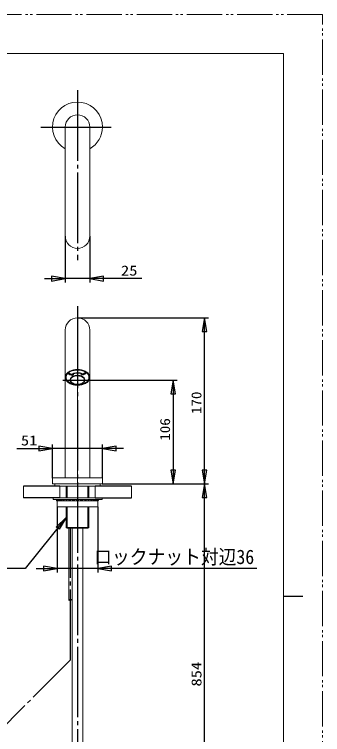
# Model space of a CAD drawing. Units: millimetres at full size, sheet at 1:4. Extents: x -840 to 0, y -594 to 594.
# Drawn here: x -314 to 0, y -142 to 594 of the extents above; entities that cross this region are included whole.
import ezdxf
from ezdxf.enums import TextEntityAlignment as Align

# ---------------------------------------------------------------- set-up
doc = ezdxf.new("R2010")
doc.units = ezdxf.units.MM
doc.header["$LTSCALE"] = 4
for name, pattern in [('DOUBLE_CHAIN2', [12.8, 9, -1, 0.6, -0.6, 0.6, -1]), ('LONG_CHAIN', [21, 18, -1, 1, -1]), ('LONG_DOUBLE_CHAIN', [21.8, 18, -1, 0.6, -0.6, 0.6, -1])]:
    doc.linetypes.add(name, pattern=pattern)
doc.layers.add('0-0_EY507', color=7, linetype='Continuous', lineweight=15)
doc.styles.add('ＭＳ ゴシック', font='')
doc.styles.add('ＭＳ 明朝', font='')
doc.styles.get('ＭＳ ゴシック').set_extended_font_data('MS Gothic')
doc.styles.get('ＭＳ 明朝').set_extended_font_data('MS Mincho')

msp = doc.modelspace()

# ---------------------------------------------------------------- linework, layer by layer
at = {"layer": '0-0_EY507'}
for p, q in [((-40, 554), (-420, 554)), ((-40, 0), (-40, 554)), ((-262.5, 479), (-262.5, 367.5)), ((-237.5, 367.5), (-237.5, 479)), ((-262.5, 223.289), (-262.5, 271.671)), ((-237.5, 271.671), (-237.5, 223.289)), ((-258.775, 228.256), (-258.733, 228.453)), ((-243.597, 227.161), (-242.174, 228.172)), ((-241.943, 228.756), (-241.98, 228.889)), ((-241.343, 228.342), (-241.261, 228.449)), ((-262.5, 120.671), (-262.5, 223.289)), ((-260, 227.224), (-257.958, 226.036)), ((-259.322, 227.843), (-259.419, 227.953)), ((-258.458, 227.649), (-256.886, 226.735)), ((-254.205, 226.969), (-254.205, 225.742)), ((-246.319, 226.066), (-246.319, 227.238)), ((-240.733, 227.912), (-242.605, 226.582)), ((-237.5, 223.289), (-237.5, 120.671)), ((-275.2, 120.671), (-275.5, 120.371)), ((-275.5, 114.971), (-275.5, 120.371)), ((-275.2, 120.671), (-224.8, 120.671)), ((-224.5, 120.371), (-224.8, 120.671)), ((-224.5, 120.371), (-224.5, 114.971)), ((-275.5, 114.971), (-275.2, 114.671)), ((-273.5, 114.671), (-275.2, 114.671)), ((-273.5, 114.671), (-224.8, 114.671)), ((-273, 114.671), (-273, 112.171)), ((-273, 112.171), (-227, 112.171)), ((-268, 100.171), (-268, 112.171)), ((-261.5, 112.171), (-261.5, 100.171)), ((-238.5, 100.171), (-238.5, 112.171)), ((-232, 100.171), (-232, 112.171)), ((-227, 112.171), (-227, 114.671)), ((-224.8, 114.671), (-224.5, 114.971)), ((-275, 98.671), (-225, 98.671)), ((-271.5, 98.172), (-271.489, 98.672)), ((-269, 98.172), (-271.5, 98.172)), ((-271.5, 97.172), (-271.5, 98.172)), ((-271.5, 97.172), (-269, 97.172)), ((-270.785, 91.172), (-270.785, 97.172)), ((-266.25, 97.172), (-233.75, 97.172)), ((-263.683, 98.172), (-264.433, 98.172)), ((-264.433, 97.172), (-263.683, 97.172)), ((-257.467, 98.172), (-258.766, 98.172)), ((-258.766, 97.172), (-257.467, 97.172)), ((-250, 98.172), (-250.75, 98.172)), ((-250.75, 97.172), (-250, 97.172)), ((-249.25, 98.172), (-250, 98.172)), ((-229.215, 97.172), (-250, 97.172)), ((-250, 97.172), (-249.25, 97.172)), ((-241.234, 98.172), (-242.533, 98.172)), ((-242.533, 97.172), (-241.234, 97.172)), ((-235.567, 98.172), (-236.317, 98.172)), ((-236.317, 97.172), (-235.567, 97.172)), ((-228.5, 97.672), (-231.152, 97.672)), ((-229.215, 97.172), (-229.215, 91.172)), ((-228.5, 97.672), (-228.5, 98.672)), ((-225, 98.671), (-225, 100.171)), ((-250, 91.172), (-270.785, 91.172)), ((-261.5, 91.172), (-261.5, 69.983)), ((-238.887, 91.172), (-250, 91.172)), ((-229.215, 91.172), (-238.887, 91.172)), ((-238.5, 69.983), (-238.5, 91.172)), ((-261.5, 69.983), (-260.688, 69.171)), ((-239.312, 69.983), (-261.5, 69.983)), ((-239.312, 69.171), (-260.688, 69.171)), ((-258.76, 69.171), (-258.76, -4.306)), ((-255.5, 69.171), (-255.5, -190.579)), ((-244.5, -190.579), (-244.5, 69.171)), ((-238.5, 69.983), (-239.312, 69.983)), ((-239.312, 69.171), (-238.5, 69.983)), ((-40, -554), (-40, 0))]:
    msp.add_line(p, q, dxfattribs=at)
at = {"layer": '0-0_EY507', "color": 2, "linetype": 'LONG_CHAIN', "lineweight": 30}
for p, q in [((-250, 516.5), (-250, 343)), ((-287.5, 479), (-212.5, 479)), ((-250, 296.171), (-250, 284.171)), ((-250, 284.171), (-250, -304.677)), ((-265, 220.598), (-235, 220.598))]:
    msp.add_line(p, q, dxfattribs=at)
at = {"layer": '0-0_EY507', "color": 2, "lineweight": 30}
for p, q in [((-262.5, 367.5), (-262.5, 320.171)), ((-237.5, 367.5), (-237.5, 320.171)), ((-283.824, 324.171), (-262.5, 324.171)), ((-237.5, 324.171), (-262.5, 324.171)), ((-184.511, 324.171), (-237.5, 324.171)), ((-250, 284.171), (-116.5, 284.171)), ((-120.5, 114.671), (-120.5, 284.171)), ((-235, 220.598), (-148.5, 220.598)), ((-152.5, 220.598), (-152.5, 114.671)), ((-275.5, 120.371), (-275.5, 154.671)), ((-224.5, 120.371), (-224.5, 154.671)), ((-311.944, 150.671), (-275.5, 150.671)), ((-224.5, 150.671), (-275.5, 150.671)), ((-203.176, 150.671), (-224.5, 150.671)), ((-260.688, 100.171), (-260.688, 112.171)), ((-239.312, 112.171), (-239.312, 100.171)), ((-224.8, 114.671), (-116.5, 114.671)), ((-224.8, 114.671), (-148.5, 114.671)), ((-224.8, 114.671), (-116.5, 114.671)), ((-120.5, -288.177), (-120.5, 114.671)), ((-270.785, 91.172), (-270.785, 24.171)), ((-260.688, 69.983), (-260.688, 91.172)), ((-239.312, 91.172), (-239.312, 69.983)), ((-229.215, 91.172), (-229.215, 24.171)), ((-260.688, 69.171), (-260.688, 69.983)), ((-239.312, 69.983), (-239.312, 69.171)), ((-292.109, 28.171), (-270.785, 28.171)), ((-229.215, 28.171), (-270.785, 28.171)), ((-67.059, 28.171), (-229.215, 28.171)), ((-40, 0), (-20, 0))]:
    msp.add_line(p, q, dxfattribs=at)
at = {"layer": '0-0_EY507', "color": 4, "linetype": 'DOUBLE_CHAIN2'}
for p, q in [((-250, 287.171), (-250, 66.171)), ((-250, 113.671), (-250, 287.171)), ((-250, 230.219), (-250, 210.939)), ((-250, 124.671), (-250, 66.171)), ((-305, 112.171), (-305, 100.171)), ((-195, 112.171), (-195, 100.171)), ((-250, 100.921), (-250, 97.921))]:
    msp.add_line(p, q, dxfattribs=at)
at = {"layer": '0-0_EY507', "color": 2, "linetype": 'LONG_DOUBLE_CHAIN', "lineweight": 30}
for p, q in [((-268, 112.171), (-305, 112.171)), ((-195, 112.171), (-232, 112.171)), ((-268, 100.171), (-305, 100.171)), ((-232, 100.171), (-195, 100.171))]:
    msp.add_line(p, q, dxfattribs=at)
at = {"layer": '0-0_EY507', "color": 4, "linetype": 'DOUBLE_CHAIN2'}
msp.add_lwpolyline([(-840, -594), (0, -594), (0, 594), (-840, 594)], close=True, dxfattribs=at)
at = {"layer": '0-0_EY507', "color": 2, "lineweight": 30}
for points in [[(-276.5, 321.703), (-262.5, 324.171), (-276.5, 326.64)], [(-276.5, 321.703), (-262.5, 324.171), (-276.5, 326.64)], [(-223.5, 326.64), (-237.5, 324.171), (-223.5, 321.703)], [(-223.5, 326.64), (-237.5, 324.171), (-223.5, 321.703)], [(-118.031, 270.171), (-120.5, 284.171), (-122.969, 270.171)], [(-118.031, 270.171), (-120.5, 284.171), (-122.969, 270.171)], [(-150.031, 206.598), (-152.5, 220.598), (-154.969, 206.598)], [(-150.031, 206.598), (-152.5, 220.598), (-154.969, 206.598)], [(-289.5, 148.203), (-275.5, 150.671), (-289.5, 153.14)], [(-289.5, 148.203), (-275.5, 150.671), (-289.5, 153.14)], [(-210.5, 153.14), (-224.5, 150.671), (-210.5, 148.203)], [(-210.5, 153.14), (-224.5, 150.671), (-210.5, 148.203)], [(-154.969, 128.671), (-152.5, 114.671), (-150.031, 128.671)], [(-154.969, 128.671), (-152.5, 114.671), (-150.031, 128.671)], [(-122.969, 128.671), (-120.5, 114.671), (-118.031, 128.671)], [(-122.969, 128.671), (-120.5, 114.671), (-118.031, 128.671)], [(-118.031, 100.671), (-120.5, 114.671), (-122.969, 100.671)], [(-118.031, 100.671), (-120.5, 114.671), (-122.969, 100.671)], [(-268.863, 68.122), (-271.731, 70.438), (-261.5, 80.171)], [(-284.785, 25.703), (-270.785, 28.171), (-284.785, 30.64)], [(-284.785, 25.703), (-270.785, 28.171), (-284.785, 30.64)], [(-215.215, 30.64), (-229.215, 28.171), (-215.215, 25.703)], [(-215.215, 30.64), (-229.215, 28.171), (-215.215, 25.703)]]:
    msp.add_lwpolyline(points, close=True, dxfattribs=at)
at = {"layer": '0-0_EY507'}
for points in [[(-237.5, 223.289), (-237.525, 223.798), (-237.6, 224.303), (-237.888, 225.282), (-238.34, 226.197), (-238.927, 227.032), (-239.619, 227.783), (-240.392, 228.45), (-241.228, 229.037), (-242.112, 229.548), (-243.033, 229.988), (-243.984, 230.361), (-244.956, 230.671), (-245.946, 230.921), (-246.949, 231.113), (-247.961, 231.249), (-248.979, 231.33), (-250, 231.357), (-251.021, 231.33), (-252.039, 231.249), (-253.051, 231.113), (-254.054, 230.921), (-255.044, 230.671), (-256.016, 230.361), (-256.967, 229.988), (-257.888, 229.548), (-258.772, 229.037), (-259.608, 228.45), (-260.381, 227.783), (-261.073, 227.032), (-261.66, 226.197), (-262.112, 225.282), (-262.4, 224.303), (-262.475, 223.798), (-262.5, 223.289)], [(-241.37, 228.521), (-242.206, 229.014), (-243.079, 229.44), (-243.98, 229.802), (-244.902, 230.105), (-245.841, 230.351), (-246.793, 230.544), (-247.754, 230.685), (-248.72, 230.775), (-249.69, 230.816), (-250.661, 230.807), (-251.631, 230.748), (-252.595, 230.64), (-253.553, 230.48), (-254.501, 230.268), (-255.434, 230.002), (-256.35, 229.678), (-257.241, 229.293), (-258.102, 228.843), (-258.922, 228.324), (-259.69, 227.73), (-260.389, 227.057), (-260.998, 226.301), (-261.488, 225.463), (-261.829, 224.555), (-261.991, 223.598), (-261.953, 222.629)], [(-261.953, 222.629), (-261.726, 221.686), (-261.326, 220.801), (-260.789, 219.993), (-260.145, 219.267), (-259.419, 218.623), (-258.63, 218.056), (-257.794, 217.563), (-256.921, 217.137), (-256.02, 216.775), (-255.098, 216.472), (-254.159, 216.226), (-253.207, 216.033), (-252.246, 215.892), (-251.28, 215.802), (-250.31, 215.761), (-249.339, 215.77), (-248.369, 215.829), (-247.405, 215.937), (-246.447, 216.097), (-245.499, 216.309), (-244.566, 216.575), (-243.65, 216.899), (-242.759, 217.284), (-241.898, 217.734), (-241.078, 218.253), (-240.31, 218.847), (-239.611, 219.52), (-239.002, 220.276), (-238.512, 221.114), (-238.171, 222.022), (-238.01, 222.979), (-238.003, 223.465), (-238.047, 223.948), (-238.275, 224.891), (-238.674, 225.776), (-239.211, 226.584), (-239.855, 227.31), (-240.581, 227.954), (-241.37, 228.521)], [(-258.775, 228.256), (-258.787, 228.236), (-258.796, 228.214), (-258.802, 228.192), (-258.805, 228.169), (-258.806, 228.145), (-258.805, 228.122), (-258.802, 228.099), (-258.797, 228.076), (-258.785, 228.031), (-258.769, 227.987), (-258.75, 227.944), (-258.729, 227.902), (-258.704, 227.863), (-258.676, 227.826), (-258.644, 227.791), (-258.609, 227.76), (-258.573, 227.73), (-258.535, 227.703), (-258.458, 227.649)], [(-243.026, 227.108), (-242.665, 227.363), (-242.306, 227.62), (-241.944, 227.874), (-241.763, 228), (-241.675, 228.066), (-241.588, 228.135)], [(-242.174, 228.172), (-242.11, 228.228), (-242.079, 228.256), (-242.048, 228.286), (-242.02, 228.318), (-241.993, 228.351), (-241.969, 228.386), (-241.948, 228.424), (-241.932, 228.463), (-241.925, 228.483), (-241.919, 228.504), (-241.915, 228.525), (-241.912, 228.546), (-241.911, 228.568), (-241.911, 228.589), (-241.914, 228.631), (-241.922, 228.673), (-241.932, 228.715), (-241.943, 228.756)], [(-241.592, 228.128), (-241.524, 228.175), (-241.491, 228.199), (-241.458, 228.224), (-241.442, 228.237), (-241.426, 228.251), (-241.411, 228.265), (-241.396, 228.279), (-241.382, 228.294), (-241.368, 228.309), (-241.355, 228.325), (-241.343, 228.342)], [(-262.5, 223.289), (-262.496, 223.111), (-262.493, 223.023), (-262.488, 222.934), (-262.481, 222.846), (-262.472, 222.758), (-262.451, 222.582)], [(-262.451, 222.582), (-262.227, 221.609), (-261.834, 220.691), (-261.304, 219.845), (-260.664, 219.079), (-259.937, 218.393), (-259.143, 217.787), (-258.298, 217.254), (-257.413, 216.792), (-256.496, 216.395), (-255.555, 216.06), (-254.594, 215.785), (-253.62, 215.566), (-252.634, 215.401), (-251.642, 215.29), (-250.645, 215.231), (-249.646, 215.223), (-248.648, 215.267), (-247.653, 215.364), (-246.665, 215.512), (-245.687, 215.715), (-244.723, 215.974), (-243.775, 216.292), (-242.851, 216.67), (-241.955, 217.113), (-241.097, 217.625), (-240.288, 218.209), (-239.54, 218.871), (-238.872, 219.614), (-238.307, 220.437), (-237.872, 221.336), (-237.596, 222.295), (-237.5, 223.289)], [(-260, 227.224), (-260.382, 226.789), (-260.727, 226.324), (-261.029, 225.831), (-261.283, 225.31), (-261.481, 224.767), (-261.619, 224.204), (-261.69, 223.63), (-261.691, 223.051), (-261.625, 222.476), (-261.492, 221.913), (-261.297, 221.368), (-261.046, 220.846), (-260.747, 220.351), (-260.405, 219.884), (-260.026, 219.446), (-259.615, 219.038), (-259.178, 218.659), (-258.718, 218.308), (-258.239, 217.983), (-257.743, 217.684), (-257.233, 217.411), (-256.71, 217.161), (-256.178, 216.935), (-255.635, 216.732), (-254.53, 216.39), (-253.404, 216.122), (-252.834, 216.018), (-252.261, 215.938), (-251.106, 215.862)], [(-259.322, 227.843), (-259.284, 227.8), (-259.245, 227.758), (-259.225, 227.738), (-259.204, 227.719), (-259.182, 227.7), (-259.16, 227.682), (-259.137, 227.665), (-259.114, 227.649), (-259.066, 227.618), (-259.016, 227.589), (-258.967, 227.561)], [(-258.966, 227.555), (-258.172, 227.094), (-257.776, 226.861), (-257.579, 226.743), (-257.478, 226.688), (-257.376, 226.635)], [(-242.5, 220.579), (-242.555, 221.158), (-242.712, 221.717), (-242.961, 222.243), (-243.285, 222.726), (-243.669, 223.163), (-244.1, 223.555), (-244.566, 223.902), (-245.062, 224.207), (-245.579, 224.473), (-246.114, 224.702), (-246.663, 224.896), (-247.222, 225.056), (-247.79, 225.185), (-248.363, 225.283), (-249.522, 225.39), (-250.685, 225.379), (-251.841, 225.252), (-252.413, 225.143), (-252.978, 225.003), (-253.533, 224.831), (-254.078, 224.625), (-254.607, 224.383), (-255.117, 224.103), (-255.603, 223.783), (-256.058, 223.421), (-256.473, 223.013), (-256.838, 222.56), (-257.136, 222.061), (-257.355, 221.522), (-257.401, 221.356), (-257.44, 221.188), (-257.469, 221.018), (-257.489, 220.846), (-257.499, 220.674), (-257.5, 220.587), (-257.498, 220.501), (-257.487, 220.329), (-257.471, 220.157)], [(-257.384, 226.636), (-257.255, 226.568), (-257.123, 226.506), (-256.987, 226.454), (-256.848, 226.413), (-256.706, 226.38), (-256.562, 226.356), (-256.417, 226.339), (-256.272, 226.331), (-256.126, 226.332), (-255.981, 226.34), (-255.836, 226.358), (-255.693, 226.383), (-255.551, 226.417), (-255.412, 226.459), (-255.276, 226.512), (-255.145, 226.574)], [(-244.048, 222.922), (-244.476, 223.295), (-244.941, 223.623), (-245.432, 223.908), (-245.944, 224.154), (-246.472, 224.363), (-247.013, 224.538), (-247.563, 224.68), (-248.12, 224.791), (-248.682, 224.872), (-249.248, 224.924), (-249.816, 224.948), (-250.384, 224.943), (-250.951, 224.909), (-251.516, 224.847), (-252.077, 224.755), (-252.632, 224.633), (-253.179, 224.48), (-253.715, 224.293), (-254.238, 224.072), (-254.744, 223.812), (-255.226, 223.512), (-255.679, 223.169), (-256.092, 222.779), (-256.452, 222.34), (-256.744, 221.853), (-256.947, 221.323), (-257.044, 220.763), (-257.022, 220.196)], [(-257.022, 220.196), (-256.888, 219.645), (-256.65, 219.129), (-256.332, 218.658), (-255.952, 218.237), (-255.524, 217.863), (-255.059, 217.536), (-254.568, 217.25), (-254.056, 217.005), (-253.528, 216.795), (-252.987, 216.621), (-252.437, 216.478), (-251.88, 216.367), (-251.318, 216.286), (-250.752, 216.234), (-250.184, 216.21), (-249.616, 216.215), (-249.049, 216.249), (-248.484, 216.311), (-247.923, 216.403), (-247.368, 216.525), (-246.821, 216.678), (-246.285, 216.865), (-245.762, 217.087), (-245.256, 217.346), (-244.774, 217.646), (-244.321, 217.989), (-243.908, 218.379), (-243.548, 218.818), (-243.256, 219.306), (-243.053, 219.836), (-242.991, 220.113), (-242.956, 220.395), (-242.952, 220.679), (-242.978, 220.962), (-243.031, 221.241), (-243.113, 221.513), (-243.35, 222.03), (-243.668, 222.5), (-244.048, 222.922)], [(-256.886, 226.735), (-256.732, 226.664), (-256.654, 226.633), (-256.573, 226.608), (-256.49, 226.59), (-256.407, 226.576), (-256.323, 226.568), (-256.238, 226.565), (-256.153, 226.565), (-256.069, 226.571), (-255.985, 226.58), (-255.902, 226.595), (-255.819, 226.614), (-255.739, 226.639), (-255.659, 226.669), (-255.583, 226.705)], [(-255.583, 226.705), (-254.961, 226.982), (-254.329, 227.236), (-254.007, 227.349), (-253.682, 227.45), (-253.353, 227.54), (-253.022, 227.619), (-252.352, 227.746), (-251.677, 227.838), (-250.999, 227.908), (-250.321, 227.967)], [(-255.141, 226.575), (-254.858, 226.71), (-254.571, 226.837), (-253.984, 227.063), (-253.386, 227.255), (-252.778, 227.413), (-252.162, 227.537), (-251.541, 227.633), (-250.917, 227.706), (-250.603, 227.726), (-250.289, 227.731)], [(-254.205, 225.742), (-254.309, 225.726), (-254.413, 225.712), (-254.622, 225.688), (-254.831, 225.659), (-255.039, 225.627)], [(-250.321, 227.967), (-249.628, 227.963), (-248.935, 227.942), (-248.244, 227.887), (-247.557, 227.791), (-247.217, 227.727), (-246.878, 227.652), (-246.209, 227.474), (-245.547, 227.268), (-244.889, 227.048)], [(-250.288, 227.732), (-249.968, 227.743), (-249.647, 227.742), (-249.005, 227.712), (-248.366, 227.655), (-247.73, 227.569), (-247.099, 227.448), (-246.475, 227.298), (-246.167, 227.209), (-245.862, 227.11), (-245.259, 226.889)], [(-248.103, 215.931), (-247.519, 215.972), (-246.938, 216.05), (-246.364, 216.163), (-245.795, 216.303), (-244.672, 216.631), (-244.118, 216.822), (-243.574, 217.037), (-243.04, 217.277), (-242.517, 217.541), (-242.008, 217.83), (-241.515, 218.145), (-241.039, 218.487), (-240.586, 218.857), (-240.158, 219.257), (-239.76, 219.686), (-239.396, 220.145), (-239.073, 220.633), (-238.799, 221.15), (-238.579, 221.693), (-238.419, 222.256), (-238.325, 222.834), (-238.301, 223.419), (-238.348, 224.002), (-238.465, 224.576), (-238.645, 225.133), (-238.883, 225.667), (-239.175, 226.175), (-239.512, 226.654), (-239.887, 227.103), (-240.297, 227.521), (-240.733, 227.912)], [(-245.572, 225.982), (-245.759, 226.004), (-245.945, 226.024), (-246.132, 226.043), (-246.319, 226.066)], [(-245.262, 225.94), (-245.417, 225.961), (-245.572, 225.982)], [(-245.259, 226.886), (-245.122, 226.834), (-244.983, 226.792), (-244.841, 226.759), (-244.697, 226.735), (-244.553, 226.719), (-244.407, 226.712), (-244.261, 226.712), (-244.116, 226.721), (-243.971, 226.738), (-243.828, 226.764), (-243.686, 226.799), (-243.547, 226.842), (-243.411, 226.893), (-243.279, 226.954), (-243.151, 227.024), (-243.031, 227.106)], [(-244.889, 227.048), (-244.81, 227.019), (-244.73, 226.994), (-244.648, 226.974), (-244.565, 226.96), (-244.481, 226.95), (-244.397, 226.945), (-244.313, 226.945), (-244.229, 226.949), (-244.145, 226.958), (-244.062, 226.971), (-243.979, 226.989), (-243.898, 227.012), (-243.819, 227.04), (-243.742, 227.075), (-243.669, 227.116), (-243.597, 227.161)], [(-257.471, 220.157), (-257.336, 219.574), (-257.099, 219.025), (-256.78, 218.519), (-256.395, 218.061), (-255.958, 217.652), (-255.482, 217.289), (-254.974, 216.972), (-254.443, 216.696), (-253.894, 216.459), (-253.329, 216.26), (-252.754, 216.096), (-252.17, 215.965), (-251.579, 215.867), (-250.984, 215.801), (-250.387, 215.765), (-249.788, 215.761), (-249.19, 215.787), (-248.594, 215.844), (-248.003, 215.933), (-247.416, 216.054), (-246.838, 216.208), (-246.27, 216.397), (-245.716, 216.623), (-245.179, 216.887), (-244.664, 217.192), (-244.177, 217.541), (-243.728, 217.936), (-243.326, 218.38), (-242.986, 218.872), (-242.724, 219.41), (-242.558, 219.984), (-242.5, 220.579)], [(-225, 100.171), (-275, 100.171), (-275, 98.671)], [(-250, 91.172), (-250, 97.172), (-270.785, 97.172)]]:
    msp.add_lwpolyline(points, dxfattribs=at)
at = {"layer": '0-0_EY507', "color": 2, "lineweight": 30}
for points in [[(-261.5, 80.171), (-303.5, 28.171), (-388.248, 28.171)], [(-258.76, -4.306), (-258.546, -4.118), (-258.333, -3.936), (-258.12, -3.767), (-257.908, -3.617), (-257.803, -3.552), (-257.698, -3.494), (-257.593, -3.444), (-257.489, -3.403), (-257.385, -3.372), (-257.282, -3.352), (-257.179, -3.342), (-257.077, -3.345), (-256.976, -3.361), (-256.875, -3.387), (-256.775, -3.425), (-256.675, -3.472), (-256.575, -3.528), (-256.476, -3.593), (-256.377, -3.666), (-256.279, -3.745), (-256.083, -3.921), (-255.888, -4.116), (-255.5, -4.536)]]:
    msp.add_lwpolyline(points, dxfattribs=at)
at = {"layer": '0-0_EY507', "color": 2, "linetype": 'LONG_CHAIN', "lineweight": 30}
msp.add_lwpolyline([(-414, -248.058), (-414, -222.178), (-257.13, -65.308), (-257.13, 69.171)], dxfattribs=at)
at = {"layer": '0-0_EY507'}
for centre, radius, start, end in [((-250, 479), 25.5, 0, 240.64653), ((-250, 479), 12.5, 0, 180), ((-250, 479), 25.5, 299.35347, 0), ((-250, 367.5), 12.5, 180, 0), ((-250, 271.671), 12.5, 0, 180), ((-255.941, 229.816), 4.284, 241.91321, 282.15241), ((-244.855, 230.074), 4.154, 264.38401, 302.79547), ((-269, 100.172), 2, 270, 285.20484), ((-269, 100.172), 3, 270, 285.20484), ((-267.689, 95.347), 3, 76.12677, 105.20484), ((-267.689, 95.347), 2, 76.12677, 105.20484), ((-266.25, 101.172), 4, 256.12677, 270), ((-266.25, 101.172), 3, 256.12677, 270), ((-266.25, 98.639), 0.467, 270, 327.39797), ((-266.25, 98.639), 1.467, 270, 297.57531), ((-265.337, 98.055), 0.617, 32.0943, 147.39797), ((-265.339, 96.895), 0.5, 62.30009, 117.57531), ((-264.433, 98.622), 1.45, 242.30009, 270), ((-264.433, 98.622), 0.45, 212.0943, 270), ((-263.683, 99.401), 1.229, 270, 292.99136), ((-263.683, 99.401), 2.229, 270, 292.99136), ((-261.224, 93.606), 5.065, 67.00864, 112.99136), ((-261.224, 93.606), 4.065, 67.00864, 112.99136), ((-258.766, 99.401), 2.229, 247.00864, 270), ((-258.766, 99.401), 1.229, 247.00864, 270), ((-257.467, 99.851), 1.679, 270, 286.93598), ((-257.467, 99.851), 2.679, 270, 286.93598), ((-254.108, 88.822), 9.85, 73.06402, 106.93598), ((-254.108, 88.822), 8.85, 73.06402, 106.93598), ((-250.75, 99.851), 2.679, 253.06402, 270), ((-250.75, 99.851), 1.679, 253.06402, 270), ((-249.25, 99.851), 1.679, 270, 286.93598), ((-249.25, 99.851), 2.679, 270, 286.93598), ((-245.892, 88.822), 9.85, 73.06402, 106.93598), ((-245.892, 88.822), 8.85, 73.06402, 106.93598), ((-242.533, 99.851), 2.679, 253.06402, 270), ((-242.533, 99.851), 1.679, 253.06402, 270), ((-241.234, 99.401), 1.229, 270, 292.99136), ((-241.234, 99.401), 2.229, 270, 292.99136), ((-238.776, 93.606), 5.065, 67.00864, 112.99136), ((-238.776, 93.606), 4.065, 67.00864, 112.99136), ((-236.317, 99.401), 2.229, 247.00864, 270), ((-236.317, 99.401), 1.229, 247.00864, 270), ((-235.567, 98.622), 0.45, 270, 327.9057), ((-235.567, 98.622), 1.45, 270, 297.69991), ((-234.663, 98.055), 0.617, 32.60203, 147.9057), ((-234.661, 96.895), 0.5, 62.42469, 117.69991), ((-233.75, 98.639), 1.467, 242.42469, 270), ((-233.75, 98.639), 0.467, 212.60203, 270), ((-233.75, 101.172), 3, 270, 293.55646), ((-233.75, 101.172), 4, 270, 291.78679), ((-231.352, 95.672), 3, 90, 113.55646), ((-231.152, 94.672), 3, 90, 111.78679)]:
    msp.add_arc(centre, radius, start, end, dxfattribs=at)

# ---------------------------------------------------------------- texts
for s, height, style, width, p in [('25', 10.26, 'ＭＳ ゴシック', 1.2, (-205.616, 324.171)), ('51', 10.26, 'ＭＳ ゴシック', 1.2, (-307.723, 150.671)), ('ロックナット対辺36', 14.78, 'ＭＳ 明朝', 0.9, (-233.026, 28.171))]:
    msp.add_text(s, height=height, dxfattribs=dict(at, style=style, width=width)).set_placement(p, align=Align.BOTTOM_LEFT)
at = {"layer": '0-0_EY507', "style": 'ＭＳ ゴシック'}
for s, width, p in [('170', 1.1, (-120.5, 185.788)), ('106', 1.1, (-152.5, 158.571)), ('854', 1.2, (-120.5, -92.399))]:
    msp.add_text(s, height=10.26, rotation=90, dxfattribs=dict(at, width=width)).set_placement(p, align=Align.BOTTOM_LEFT)

doc.saveas('drawing.dxf')
